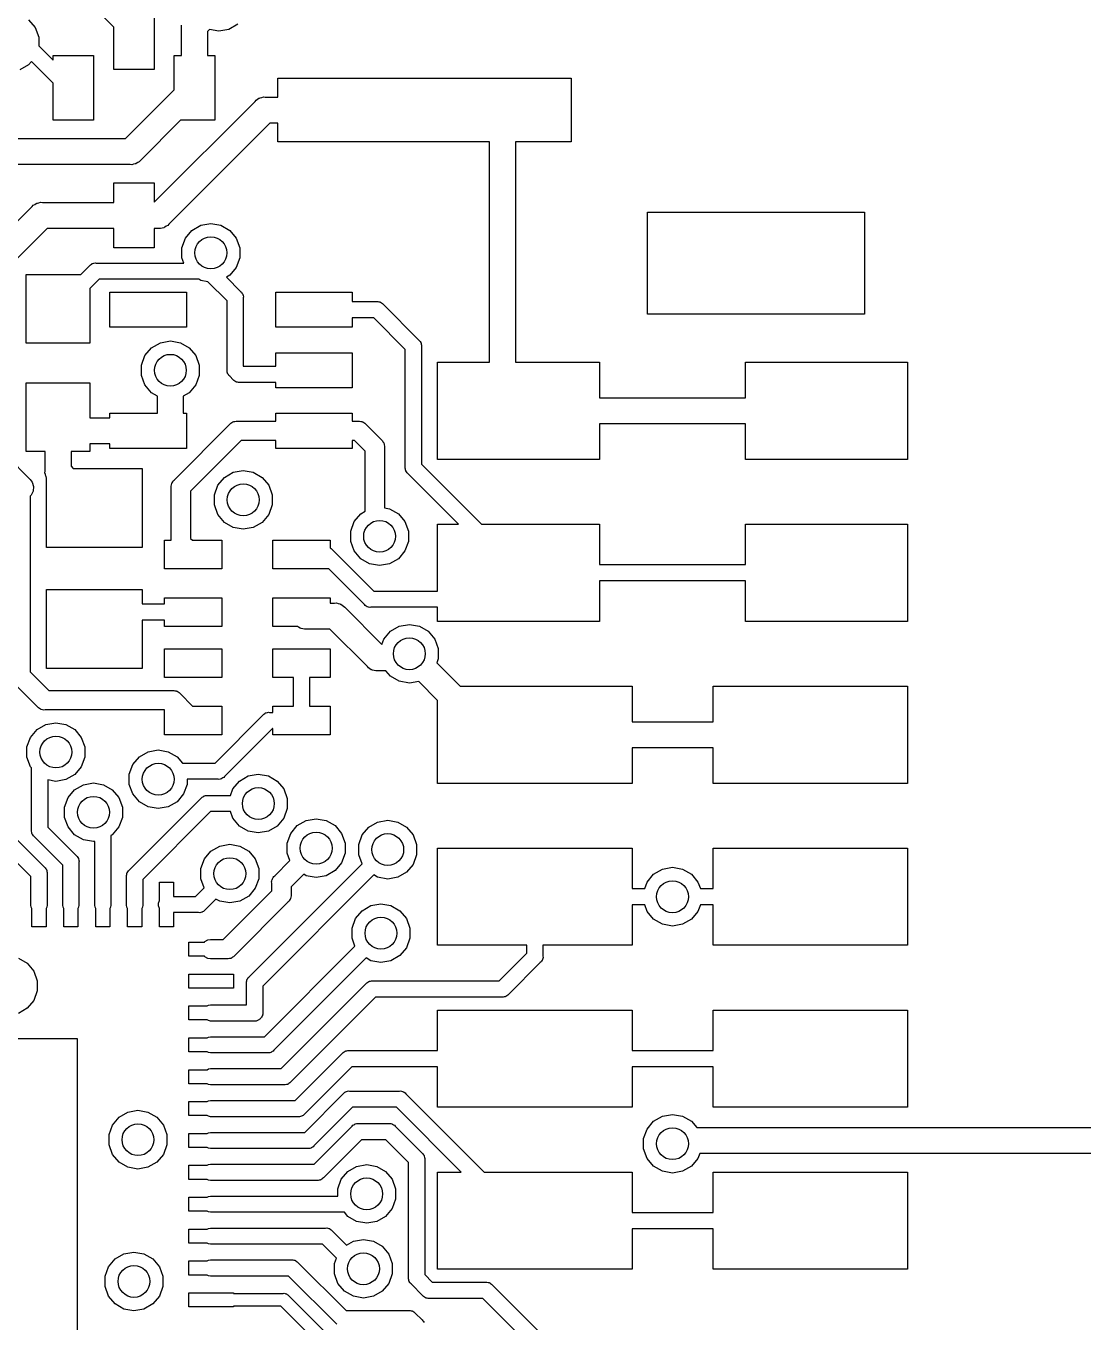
# Model space of a CAD drawing. Extents: x 106.7 to 190.8, y -131.8 to -78.3.
# Drawn here: x 149.79 to 166.37, y -108.75 to -88.43 of the extents above; entities that cross this region are included whole.
import ezdxf

# ---------------------------------------------------------------- set-up
doc = ezdxf.new("R2010")
doc.units = 0
doc.header["$MEASUREMENT"] = 0
doc.layers.add('BLACK', color=7, linetype='CONTINUOUS')

msp = doc.modelspace()

# ---------------------------------------------------------------- linework, layer by layer
at = {"layer": 'BLACK', "linetype": 'CONTINUOUS'}
for p, q in [((151.168, -88.4475), (150.77, -88.0491)), ((151.803, -88.0966), (151.803, -89.1126)), ((149.834, -88.3316), (149.937, -88.454)), ((152.232, -88.4415), (152.23, -88.4146)), ((153.115, -88.4016), (152.976, -88.4815)), ((149.937, -88.454), (149.992, -88.6042)), ((149.992, -88.6042), (149.992, -88.7386)), ((151.168, -89.1126), (151.168, -88.4475)), ((152.232, -88.8906), (152.232, -88.4415)), ((152.672, -88.4834), (152.639, -88.5168)), ((152.639, -88.5168), (152.639, -88.8906)), ((152.819, -88.5093), (152.672, -88.4834)), ((152.976, -88.4815), (152.819, -88.5093)), ((149.992, -88.7386), (150.218, -88.965)), ((149.878, -88.9843), (149.834, -89.0366)), ((150.218, -89.3242), (149.878, -88.9843)), ((150.218, -88.965), (150.218, -88.8906)), ((150.218, -88.8906), (150.853, -88.8906)), ((150.853, -88.8906), (150.853, -89.9066)), ((152.118, -89.4287), (152.118, -88.8906)), ((152.118, -88.8906), (152.232, -88.8906)), ((152.639, -88.8906), (152.753, -88.8906)), ((152.753, -88.8906), (152.753, -89.9066)), ((149.834, -89.0366), (149.696, -89.1165)), ((151.803, -89.1126), (151.168, -89.1126)), ((150.218, -89.9066), (150.218, -89.3242)), ((151.351, -90.1954), (152.118, -89.4287)), ((153.741, -89.5444), (153.741, -89.2476)), ((153.741, -89.2476), (158.341, -89.2476)), ((158.341, -89.2476), (158.341, -90.2476)), ((151.803, -91.1907), (153.384, -89.6102)), ((153.384, -89.6102), (153.401, -89.5895)), ((153.401, -89.5895), (153.424, -89.5761)), ((153.424, -89.5761), (153.446, -89.5606)), ((153.446, -89.5606), (153.455, -89.5582)), ((153.455, -89.5582), (153.463, -89.5537)), ((153.463, -89.5537), (153.49, -89.549)), ((153.49, -89.549), (153.516, -89.5421)), ((153.516, -89.5421), (153.542, -89.5444)), ((153.542, -89.5444), (153.741, -89.5444)), ((150.853, -89.9066), (150.218, -89.9066)), ((152.215, -89.9066), (151.586, -90.536)), ((153.618, -89.9508), (152.033, -91.536)), ((152.753, -89.9066), (152.215, -89.9066)), ((153.741, -89.9508), (153.618, -89.9508)), ((153.741, -90.2476), (153.741, -89.9508)), ((149.155, -90.1954), (151.351, -90.1954)), ((157.061, -90.2476), (153.741, -90.2476)), ((157.061, -93.7006), (157.061, -90.2476)), ((158.341, -90.2476), (157.467, -90.2476)), ((157.467, -90.2476), (157.467, -93.7006)), ((151.427, -90.6018), (149.188, -90.6018)), ((151.454, -90.6041), (151.427, -90.6018)), ((151.48, -90.5972), (151.454, -90.6041)), ((151.506, -90.5925), (151.48, -90.5972)), ((151.514, -90.588), (151.506, -90.5925)), ((151.523, -90.5856), (151.514, -90.588)), ((151.545, -90.5701), (151.523, -90.5856)), ((151.568, -90.5567), (151.545, -90.5701)), ((151.586, -90.536), (151.568, -90.5567)), ((151.168, -91.1954), (151.168, -90.8906)), ((151.168, -90.8906), (151.803, -90.8906)), ((151.803, -90.8906), (151.803, -91.1907)), ((149.891, -91.2612), (149.908, -91.2405)), ((149.908, -91.2405), (149.932, -91.2271)), ((149.932, -91.2271), (149.954, -91.2116)), ((149.954, -91.2116), (149.963, -91.2092)), ((149.963, -91.2092), (149.971, -91.2047)), ((149.971, -91.2047), (149.997, -91.2)), ((149.997, -91.2), (150.023, -91.1931)), ((150.023, -91.1931), (150.05, -91.1954)), ((150.05, -91.1954), (151.168, -91.1954)), ((148.742, -92.4101), (149.891, -91.2612)), ((159.541, -92.9476), (159.541, -91.3476)), ((159.541, -91.3476), (162.941, -91.3476)), ((162.941, -91.3476), (162.941, -92.9476)), ((150.125, -91.6018), (149.104, -92.6227)), ((151.168, -91.6018), (150.125, -91.6018)), ((151.168, -91.9066), (151.168, -91.6018)), ((151.874, -91.6018), (151.803, -91.6018)), ((151.803, -91.6018), (151.803, -91.9066)), ((151.901, -91.6041), (151.874, -91.6018)), ((151.927, -91.5972), (151.901, -91.6041)), ((151.953, -91.5925), (151.927, -91.5972)), ((151.961, -91.588), (151.953, -91.5925)), ((151.97, -91.5856), (151.961, -91.588)), ((151.992, -91.5701), (151.97, -91.5856)), ((152.015, -91.5567), (151.992, -91.5701)), ((152.033, -91.536), (152.015, -91.5567)), ((152.294, -91.756), (152.396, -91.6336)), ((152.396, -91.6336), (152.535, -91.5537)), ((152.535, -91.5537), (152.692, -91.5259)), ((152.692, -91.5259), (152.849, -91.5537)), ((152.849, -91.5537), (152.988, -91.6336)), ((152.988, -91.6336), (153.091, -91.756)), ((152.239, -91.9062), (152.294, -91.756)), ((153.091, -91.756), (153.145, -91.9062)), ((151.803, -91.9066), (151.168, -91.9066)), ((152.239, -92.066), (152.239, -91.9062)), ((152.268, -92.1454), (152.239, -92.066)), ((153.145, -92.066), (153.091, -92.2162)), ((153.145, -91.9062), (153.145, -92.066)), ((150.654, -92.3256), (150.793, -92.1865)), ((150.793, -92.1865), (150.804, -92.1736)), ((150.804, -92.1736), (150.818, -92.1652)), ((150.818, -92.1652), (150.832, -92.1555)), ((150.832, -92.1555), (150.838, -92.1541)), ((150.838, -92.1541), (150.843, -92.1512)), ((150.843, -92.1512), (150.859, -92.1483)), ((150.859, -92.1483), (150.876, -92.1439)), ((150.876, -92.1439), (150.892, -92.1454)), ((150.892, -92.1454), (152.268, -92.1454)), ((153.091, -92.2162), (152.988, -92.3386)), ((149.796, -93.4006), (149.796, -92.3256)), ((149.796, -92.3256), (150.654, -92.3256)), ((150.939, -92.3994), (150.796, -92.5427)), ((152.502, -92.3994), (150.939, -92.3994)), ((152.535, -92.4185), (152.502, -92.3994)), ((152.647, -92.4384), (152.535, -92.4185)), ((152.946, -92.7372), (152.647, -92.4384)), ((152.988, -92.3386), (152.936, -92.3683)), ((152.936, -92.3683), (153.159, -92.5909)), ((150.796, -92.5427), (150.796, -93.4006)), ((151.109, -93.1526), (151.109, -92.6026)), ((151.109, -92.6026), (152.309, -92.6026)), ((152.309, -92.6026), (152.309, -93.1526)), ((153.159, -92.5909), (153.172, -92.6017)), ((153.172, -92.6017), (153.18, -92.6163)), ((153.18, -92.6163), (153.19, -92.6301)), ((153.19, -92.6301), (153.191, -92.6356)), ((153.191, -92.6356), (153.194, -92.6405)), ((153.194, -92.6405), (153.197, -92.6571)), ((153.197, -92.6571), (153.202, -92.6734)), ((153.202, -92.6734), (153.2, -92.6901)), ((153.71, -93.1526), (153.71, -92.6026)), ((153.71, -92.6026), (154.91, -92.6026)), ((154.91, -92.6026), (154.91, -92.7506)), ((152.946, -93.8221), (152.946, -92.7372)), ((153.2, -92.6901), (153.2, -93.7641)), ((154.91, -92.7506), (155.293, -92.7506)), ((155.293, -92.7506), (155.309, -92.7491)), ((155.309, -92.7491), (155.326, -92.7535)), ((155.326, -92.7535), (155.342, -92.7564)), ((155.342, -92.7564), (155.347, -92.7593)), ((155.347, -92.7593), (155.353, -92.7607)), ((155.353, -92.7607), (155.366, -92.7704)), ((155.366, -92.7704), (155.381, -92.7788)), ((155.381, -92.7788), (155.392, -92.7917)), ((155.392, -92.7917), (155.953, -93.3529)), ((155.245, -93.0046), (154.91, -93.0046)), ((154.91, -93.0046), (154.91, -93.1526)), ((155.74, -93.4992), (155.245, -93.0046)), ((162.941, -92.9476), (159.541, -92.9476)), ((152.309, -93.1526), (151.109, -93.1526)), ((154.91, -93.1526), (153.71, -93.1526)), ((150.796, -93.4006), (149.796, -93.4006)), ((151.659, -93.5975), (151.761, -93.4751)), ((151.761, -93.4751), (151.9, -93.3952)), ((151.9, -93.3952), (152.057, -93.3674)), ((152.057, -93.3674), (152.214, -93.3952)), ((152.214, -93.3952), (152.353, -93.4751)), ((152.353, -93.4751), (152.456, -93.5975)), ((155.953, -93.3529), (155.966, -93.3637)), ((155.966, -93.3637), (155.974, -93.3783)), ((155.974, -93.3783), (155.984, -93.3921)), ((155.984, -93.3921), (155.985, -93.3976)), ((155.985, -93.3976), (155.988, -93.4025)), ((155.988, -93.4025), (155.991, -93.4191)), ((155.991, -93.4191), (155.996, -93.4354)), ((155.996, -93.4354), (155.994, -93.4521)), ((155.994, -93.4521), (155.994, -95.299)), ((151.604, -93.7477), (151.659, -93.5975)), ((152.456, -93.5975), (152.51, -93.7477)), ((153.71, -93.7641), (153.71, -93.5526)), ((153.71, -93.5526), (154.91, -93.5526)), ((154.91, -93.5526), (154.91, -94.1026)), ((155.74, -95.3461), (155.74, -93.4992)), ((151.604, -93.9075), (151.604, -93.7477)), ((152.51, -93.7477), (152.51, -93.9075)), ((152.945, -93.8388), (152.946, -93.8221)), ((152.949, -93.8551), (152.945, -93.8388)), ((152.952, -93.8717), (152.949, -93.8551)), ((152.955, -93.8766), (152.952, -93.8717)), ((152.956, -93.8821), (152.955, -93.8766)), ((152.966, -93.8959), (152.956, -93.8821)), ((152.974, -93.9105), (152.966, -93.8959)), ((153.2, -93.7641), (153.71, -93.7641)), ((156.248, -95.2246), (156.248, -93.7006)), ((156.248, -93.7006), (157.061, -93.7006)), ((157.467, -93.7006), (158.788, -93.7006)), ((158.788, -93.7006), (158.788, -94.2594)), ((161.074, -94.2594), (161.074, -93.7006)), ((161.074, -93.7006), (163.614, -93.7006)), ((163.614, -93.7006), (163.614, -95.2246)), ((149.796, -95.1006), (149.796, -94.0256)), ((149.796, -94.0256), (150.796, -94.0256)), ((150.796, -94.0256), (150.796, -94.5744)), ((151.659, -94.0577), (151.604, -93.9075)), ((151.761, -94.1801), (151.659, -94.0577)), ((152.456, -94.0577), (152.353, -94.1801)), ((152.51, -93.9075), (152.456, -94.0577)), ((152.987, -93.9213), (152.974, -93.9105)), ((153.043, -93.977), (152.987, -93.9213)), ((153.054, -93.9899), (153.043, -93.977)), ((153.068, -93.9983), (153.054, -93.9899)), ((153.082, -94.008), (153.068, -93.9983)), ((153.088, -94.0094), (153.082, -94.008)), ((153.092, -94.0123), (153.088, -94.0094)), ((153.109, -94.0152), (153.092, -94.0123)), ((153.125, -94.0196), (153.109, -94.0152)), ((153.142, -94.0181), (153.125, -94.0196)), ((153.71, -94.0181), (153.142, -94.0181)), ((153.71, -94.1026), (153.71, -94.0181)), ((154.91, -94.1026), (153.71, -94.1026)), ((151.854, -94.2336), (151.761, -94.1801)), ((151.854, -94.5026), (151.854, -94.2336)), ((152.353, -94.1801), (152.26, -94.2336)), ((152.26, -94.2336), (152.26, -94.5026)), ((158.788, -94.2594), (161.074, -94.2594)), ((151.109, -94.5744), (151.109, -94.5026)), ((151.109, -94.5026), (151.854, -94.5026)), ((152.26, -94.5026), (152.309, -94.5026)), ((152.309, -94.5026), (152.309, -95.0526)), ((153.71, -94.6252), (153.71, -94.5026)), ((153.71, -94.5026), (154.91, -94.5026)), ((154.91, -94.5026), (154.91, -94.6252)), ((150.796, -94.5744), (151.109, -94.5744)), ((152.12, -95.5452), (152.991, -94.6745)), ((152.991, -94.6745), (153.004, -94.6591)), ((153.004, -94.6591), (153.021, -94.6489)), ((153.021, -94.6489), (153.038, -94.6373)), ((153.038, -94.6373), (153.044, -94.6356)), ((153.044, -94.6356), (153.05, -94.6322)), ((153.05, -94.6322), (153.07, -94.6287)), ((153.07, -94.6287), (153.09, -94.6234)), ((153.09, -94.6234), (153.11, -94.6252)), ((153.11, -94.6252), (153.71, -94.6252)), ((154.91, -94.6252), (155.002, -94.6252)), ((155.002, -94.6252), (155.022, -94.6234)), ((155.022, -94.6234), (155.041, -94.6287)), ((155.041, -94.6287), (155.061, -94.6322)), ((155.061, -94.6322), (155.067, -94.6356)), ((155.067, -94.6356), (155.074, -94.6373)), ((155.074, -94.6373), (155.09, -94.6489)), ((155.09, -94.6489), (155.108, -94.6591)), ((155.108, -94.6591), (155.121, -94.6745)), ((155.121, -94.6745), (155.365, -94.9191)), ((161.074, -94.6658), (158.788, -94.6658)), ((158.788, -94.6658), (158.788, -95.2246)), ((161.074, -95.2246), (161.074, -94.6658)), ((155.365, -94.9191), (155.381, -94.9321)), ((150.093, -95.1006), (149.796, -95.1006)), ((150.093, -95.4072), (150.093, -95.1006)), ((150.796, -95.1006), (150.499, -95.1006)), ((150.499, -95.1006), (150.499, -95.3319)), ((151.109, -94.9808), (150.796, -94.9808)), ((150.796, -94.9808), (150.796, -95.1006)), ((151.109, -95.0526), (151.109, -94.9808)), ((152.309, -95.0526), (151.109, -95.0526)), ((153.166, -94.93), (152.375, -95.7208)), ((153.71, -94.93), (153.166, -94.93)), ((153.71, -95.0526), (153.71, -94.93)), ((154.91, -95.0526), (153.71, -95.0526)), ((154.945, -94.93), (154.91, -94.93)), ((154.91, -94.93), (154.91, -95.0526)), ((155.11, -95.0947), (154.945, -94.93)), ((155.11, -96.0394), (155.11, -95.0947)), ((155.381, -94.9321), (155.391, -94.9496)), ((155.391, -94.9496), (155.402, -94.9662)), ((155.402, -94.9662), (155.404, -94.9728)), ((155.404, -94.9728), (155.408, -94.9787)), ((155.408, -94.9787), (155.411, -94.9986)), ((155.411, -94.9986), (155.416, -95.0181)), ((155.416, -95.0181), (155.415, -95.0382)), ((155.415, -95.0382), (155.415, -95.9845)), ((149.5, -95.1762), (149.861, -95.538)), ((155.994, -95.299), (156.936, -96.2406)), ((158.788, -95.2246), (156.248, -95.2246)), ((163.614, -95.2246), (161.074, -95.2246)), ((150.091, -95.4341), (150.093, -95.4072)), ((150.098, -95.4601), (150.091, -95.4341)), ((150.102, -95.4867), (150.098, -95.4601)), ((150.107, -95.4945), (150.102, -95.4867)), ((150.109, -95.5033), (150.107, -95.4945)), ((150.116, -95.5126), (150.109, -95.5033)), ((150.116, -96.6056), (150.116, -95.5126)), ((150.499, -95.3319), (150.533, -95.3656)), ((150.533, -95.3656), (151.616, -95.3656)), ((151.616, -95.3656), (151.616, -96.6056)), ((152.802, -95.6295), (152.904, -95.5071)), ((152.904, -95.5071), (153.043, -95.4272)), ((153.043, -95.4272), (153.2, -95.3994)), ((153.2, -95.3994), (153.357, -95.4272)), ((153.357, -95.4272), (153.496, -95.5071)), ((153.496, -95.5071), (153.599, -95.6295)), ((155.739, -95.3628), (155.74, -95.3461)), ((155.743, -95.3791), (155.739, -95.3628)), ((155.746, -95.3957), (155.743, -95.3791)), ((155.749, -95.4006), (155.746, -95.3957)), ((155.75, -95.4061), (155.749, -95.4006)), ((155.76, -95.4199), (155.75, -95.4061)), ((155.768, -95.4345), (155.76, -95.4199)), ((155.781, -95.4453), (155.768, -95.4345)), ((156.576, -96.2406), (155.781, -95.4453)), ((149.861, -95.538), (149.892, -95.5819)), ((149.904, -95.7225), (149.874, -95.7874)), ((149.892, -95.5819), (149.911, -95.6511)), ((149.911, -95.6511), (149.904, -95.7225)), ((152.069, -95.6442), (152.074, -95.6247)), ((152.071, -95.6644), (152.069, -95.6442)), ((152.071, -96.4936), (152.071, -95.6644)), ((152.074, -95.6247), (152.078, -95.6048)), ((152.078, -95.6048), (152.081, -95.5989)), ((152.081, -95.5989), (152.083, -95.5923)), ((152.083, -95.5923), (152.094, -95.5757)), ((152.094, -95.5757), (152.105, -95.5582)), ((152.105, -95.5582), (152.12, -95.5452)), ((152.375, -95.7208), (152.375, -96.465)), ((152.747, -95.7797), (152.802, -95.6295)), ((153.599, -95.6295), (153.653, -95.7797)), ((149.874, -95.7874), (149.857, -95.8041)), ((149.857, -95.8041), (149.857, -98.557)), ((152.747, -95.9395), (152.747, -95.7797)), ((153.653, -95.7797), (153.653, -95.9395)), ((152.802, -96.0897), (152.747, -95.9395)), ((152.904, -96.2121), (152.802, -96.0897)), ((153.599, -96.0897), (153.496, -96.2121)), ((153.653, -95.9395), (153.599, -96.0897)), ((154.939, -96.201), (155.042, -96.0786)), ((155.042, -96.0786), (155.11, -96.0394)), ((155.415, -95.9845), (155.495, -95.9987)), ((155.495, -95.9987), (155.634, -96.0786)), ((155.634, -96.0786), (155.736, -96.201)), ((153.043, -96.292), (152.904, -96.2121)), ((153.2, -96.3198), (153.043, -96.292)), ((153.357, -96.292), (153.2, -96.3198)), ((153.496, -96.2121), (153.357, -96.292)), ((154.885, -96.3512), (154.939, -96.201)), ((155.736, -96.201), (155.791, -96.3512)), ((156.248, -97.2901), (156.248, -96.2406)), ((156.248, -96.2406), (156.576, -96.2406)), ((156.936, -96.2406), (158.788, -96.2406)), ((158.788, -96.2406), (158.788, -96.8756)), ((161.074, -96.8756), (161.074, -96.2406)), ((161.074, -96.2406), (163.614, -96.2406)), ((163.614, -96.2406), (163.614, -97.7646)), ((151.964, -96.9436), (151.964, -96.4936)), ((151.964, -96.4936), (152.071, -96.4936)), ((152.375, -96.465), (152.404, -96.4936)), ((152.404, -96.4936), (152.864, -96.4936)), ((152.864, -96.4936), (152.864, -96.9436)), ((153.664, -96.9436), (153.664, -96.4936)), ((153.664, -96.4936), (154.564, -96.4936)), ((154.564, -96.4936), (154.564, -96.6118)), ((154.885, -96.511), (154.885, -96.3512)), ((154.939, -96.6612), (154.885, -96.511)), ((155.791, -96.511), (155.736, -96.6612)), ((155.791, -96.3512), (155.791, -96.511)), ((151.616, -96.6056), (150.116, -96.6056)), ((154.564, -96.6118), (154.577, -96.6198)), ((154.577, -96.6198), (154.588, -96.6327)), ((154.588, -96.6327), (155.246, -97.2901)), ((155.042, -96.7836), (154.939, -96.6612)), ((155.736, -96.6612), (155.634, -96.7836)), ((152.864, -96.9436), (151.964, -96.9436)), ((154.54, -96.9436), (153.664, -96.9436)), ((155.099, -97.503), (154.54, -96.9436)), ((155.18, -96.8635), (155.042, -96.7836)), ((155.338, -96.8913), (155.18, -96.8635)), ((155.495, -96.8635), (155.338, -96.8913)), ((155.634, -96.7836), (155.495, -96.8635)), ((158.788, -96.8756), (161.074, -96.8756)), ((161.074, -97.1296), (158.788, -97.1296)), ((158.788, -97.1296), (158.788, -97.7646)), ((161.074, -97.7646), (161.074, -97.1296)), ((150.116, -98.5056), (150.116, -97.2656)), ((150.116, -97.2656), (151.616, -97.2656)), ((151.616, -97.2656), (151.616, -97.4916)), ((155.246, -97.2901), (156.248, -97.2901)), ((151.616, -97.4916), (151.964, -97.4916)), ((151.964, -97.4916), (151.964, -97.3936)), ((151.964, -97.3936), (152.864, -97.3936)), ((152.864, -97.3936), (152.864, -97.8436)), ((153.664, -97.8436), (153.664, -97.3936)), ((153.664, -97.3936), (154.564, -97.3936)), ((154.564, -97.3936), (154.564, -97.4789)), ((154.564, -97.4789), (154.633, -97.4789)), ((154.633, -97.4789), (154.66, -97.4766)), ((154.66, -97.4766), (154.686, -97.4835)), ((154.686, -97.4835), (154.712, -97.4882)), ((154.712, -97.4882), (154.72, -97.4927)), ((154.72, -97.4927), (154.729, -97.4951)), ((154.729, -97.4951), (154.751, -97.5106)), ((154.751, -97.5106), (154.774, -97.524)), ((154.774, -97.524), (154.792, -97.5447)), ((154.792, -97.5447), (155.374, -98.1273)), ((155.11, -97.5159), (155.099, -97.503)), ((155.125, -97.5243), (155.11, -97.5159)), ((155.139, -97.534), (155.125, -97.5243)), ((155.144, -97.5354), (155.139, -97.534)), ((155.149, -97.5383), (155.144, -97.5354)), ((155.166, -97.5412), (155.149, -97.5383)), ((155.182, -97.5456), (155.166, -97.5412)), ((155.199, -97.5441), (155.182, -97.5456)), ((156.248, -97.5441), (155.199, -97.5441)), ((156.248, -97.7646), (156.248, -97.5441)), ((151.964, -97.7456), (151.616, -97.7456)), ((151.616, -97.7456), (151.616, -98.5056)), ((151.964, -97.8436), (151.964, -97.7456)), ((158.788, -97.7646), (156.248, -97.7646)), ((163.614, -97.7646), (161.074, -97.7646)), ((152.864, -97.8436), (151.964, -97.8436)), ((154.05, -97.8436), (153.664, -97.8436)), ((154.068, -97.8536), (154.05, -97.8436)), ((154.09, -97.8691), (154.068, -97.8536)), ((154.099, -97.8715), (154.09, -97.8691)), ((154.107, -97.876), (154.099, -97.8715)), ((154.133, -97.8807), (154.107, -97.876)), ((154.159, -97.8876), (154.133, -97.8807)), ((154.186, -97.8853), (154.159, -97.8876)), ((154.557, -97.8853), (154.186, -97.8853)), ((155.146, -98.4735), (154.557, -97.8853)), ((155.405, -98.0425), (155.508, -97.9201)), ((155.508, -97.9201), (155.646, -97.8402)), ((155.646, -97.8402), (155.804, -97.8124)), ((155.804, -97.8124), (155.961, -97.8402)), ((155.961, -97.8402), (156.099, -97.9201)), ((156.099, -97.9201), (156.202, -98.0425)), ((155.374, -98.1273), (155.405, -98.0425)), ((156.202, -98.0425), (156.257, -98.1927)), ((151.964, -98.6436), (151.964, -98.1936)), ((151.964, -98.1936), (152.864, -98.1936)), ((152.864, -98.1936), (152.864, -98.6436)), ((153.664, -98.6436), (153.664, -98.1936)), ((153.664, -98.1936), (154.564, -98.1936)), ((154.564, -98.1936), (154.564, -98.6436)), ((156.257, -98.3525), (156.234, -98.4155)), ((156.257, -98.1927), (156.257, -98.3525)), ((149.857, -98.557), (150.149, -98.8487)), ((151.616, -98.5056), (150.116, -98.5056)), ((155.163, -98.4942), (155.146, -98.4735)), ((155.186, -98.5076), (155.163, -98.4942)), ((155.208, -98.5231), (155.186, -98.5076)), ((155.217, -98.5255), (155.208, -98.5231)), ((155.225, -98.53), (155.217, -98.5255)), ((155.252, -98.5347), (155.225, -98.53)), ((155.278, -98.5416), (155.252, -98.5347)), ((155.304, -98.5393), (155.278, -98.5416)), ((155.436, -98.5393), (155.304, -98.5393)), ((155.508, -98.6251), (155.436, -98.5393)), ((156.234, -98.4155), (156.599, -98.7806)), ((149.974, -99.1042), (149.602, -98.7326)), ((152.864, -98.6436), (151.964, -98.6436)), ((153.987, -98.6436), (153.664, -98.6436)), ((153.987, -99.0936), (153.987, -98.6436)), ((154.564, -98.6436), (154.241, -98.6436)), ((154.241, -98.6436), (154.241, -99.0936)), ((155.646, -98.705), (155.508, -98.6251)), ((155.804, -98.7328), (155.646, -98.705)), ((155.951, -98.7069), (155.804, -98.7328)), ((156.248, -99.0045), (155.951, -98.7069)), ((156.599, -98.7806), (159.296, -98.7806)), ((159.296, -98.7806), (159.296, -99.3394)), ((160.566, -99.3394), (160.566, -98.7806)), ((160.566, -98.7806), (163.614, -98.7806)), ((163.614, -98.7806), (163.614, -100.305)), ((150.149, -98.8487), (152.089, -98.8487)), ((152.089, -98.8487), (152.11, -98.8469)), ((152.11, -98.8469), (152.129, -98.8522)), ((152.129, -98.8522), (152.149, -98.8557)), ((152.149, -98.8557), (152.155, -98.8591)), ((152.155, -98.8591), (152.161, -98.8608)), ((152.161, -98.8608), (152.178, -98.8724)), ((152.178, -98.8724), (152.196, -98.8826)), ((152.196, -98.8826), (152.209, -98.898)), ((152.209, -98.898), (152.404, -99.0936)), ((149.987, -99.1196), (149.974, -99.1042)), ((150.004, -99.1298), (149.987, -99.1196)), ((150.021, -99.1414), (150.004, -99.1298)), ((150.027, -99.1431), (150.021, -99.1414)), ((150.033, -99.1465), (150.027, -99.1431)), ((150.053, -99.15), (150.033, -99.1465)), ((150.073, -99.1553), (150.053, -99.15)), ((150.093, -99.1535), (150.073, -99.1553)), ((151.964, -99.1535), (150.093, -99.1535)), ((151.964, -99.5436), (151.964, -99.1535)), ((152.404, -99.0936), (152.864, -99.0936)), ((152.864, -99.0936), (152.864, -99.5436)), ((153.664, -99.1916), (153.664, -99.0936)), ((153.664, -99.0936), (153.987, -99.0936)), ((154.241, -99.0936), (154.564, -99.0936)), ((154.564, -99.0936), (154.564, -99.5436)), ((156.248, -100.305), (156.248, -99.0045)), ((149.966, -99.4616), (150.104, -99.3817)), ((150.104, -99.3817), (150.262, -99.354)), ((150.262, -99.354), (150.419, -99.3817)), ((150.419, -99.3817), (150.557, -99.4616)), ((152.757, -99.9871), (153.512, -99.2327)), ((153.512, -99.2327), (153.523, -99.2198)), ((153.523, -99.2198), (153.537, -99.2114)), ((153.537, -99.2114), (153.551, -99.2017)), ((153.551, -99.2017), (153.557, -99.2003)), ((153.557, -99.2003), (153.561, -99.1974)), ((153.561, -99.1974), (153.578, -99.1945)), ((153.578, -99.1945), (153.594, -99.1901)), ((153.594, -99.1901), (153.611, -99.1916)), ((153.611, -99.1916), (153.664, -99.1916)), ((159.296, -99.3394), (160.566, -99.3394)), ((149.808, -99.7342), (149.863, -99.5841)), ((149.863, -99.5841), (149.966, -99.4616)), ((150.557, -99.4616), (150.66, -99.5841)), ((150.66, -99.5841), (150.715, -99.7342)), ((152.864, -99.5436), (151.964, -99.5436)), ((153.658, -99.4456), (152.904, -100.2)), ((153.664, -99.4456), (153.658, -99.4456)), ((153.664, -99.5436), (153.664, -99.4456)), ((154.564, -99.5436), (153.664, -99.5436)), ((149.808, -99.8941), (149.808, -99.7342)), ((150.715, -99.7342), (150.715, -99.8941)), ((151.709, -99.8087), (151.867, -99.7809)), ((151.867, -99.7809), (152.024, -99.8087)), ((160.566, -99.7458), (159.296, -99.7458)), ((159.296, -99.7458), (159.296, -100.305)), ((160.566, -100.305), (160.566, -99.7458)), ((149.863, -100.044), (149.808, -99.8941)), ((150.715, -99.8941), (150.66, -100.044)), ((151.468, -100.011), (151.571, -99.8886)), ((151.571, -99.8886), (151.709, -99.8087)), ((152.024, -99.8087), (152.162, -99.8886)), ((152.162, -99.8886), (152.245, -99.9871)), ((152.245, -99.9871), (152.757, -99.9871)), ((149.88, -100.064), (149.863, -100.044)), ((149.881, -100.074), (149.88, -100.064)), ((149.881, -101.041), (149.881, -100.074)), ((150.557, -100.167), (150.419, -100.247)), ((150.66, -100.044), (150.557, -100.167)), ((151.413, -100.161), (151.468, -100.011)), ((151.413, -100.321), (151.413, -100.161)), ((152.904, -100.2), (152.893, -100.213)), ((153.14, -100.269), (153.279, -100.189)), ((153.279, -100.189), (153.436, -100.162)), ((153.436, -100.162), (153.594, -100.189)), ((153.594, -100.189), (153.732, -100.269)), ((150.262, -100.274), (150.135, -100.252)), ((150.135, -100.252), (150.135, -100.993)), ((150.419, -100.247), (150.262, -100.274)), ((150.452, -100.529), (150.555, -100.406)), ((150.555, -100.406), (150.693, -100.327)), ((150.693, -100.327), (150.851, -100.299)), ((150.851, -100.299), (151.008, -100.327)), ((151.008, -100.327), (151.146, -100.406)), ((151.146, -100.406), (151.249, -100.529)), ((151.468, -100.471), (151.413, -100.321)), ((152.32, -100.321), (152.265, -100.471)), ((152.805, -100.241), (152.32, -100.241)), ((152.32, -100.241), (152.32, -100.321)), ((152.821, -100.243), (152.805, -100.241)), ((152.838, -100.238), (152.821, -100.243)), ((152.854, -100.235), (152.838, -100.238)), ((152.859, -100.232), (152.854, -100.235)), ((152.865, -100.231), (152.859, -100.232)), ((152.878, -100.221), (152.865, -100.231)), ((152.893, -100.213), (152.878, -100.221)), ((153, -100.495), (153.038, -100.392)), ((153.038, -100.392), (153.14, -100.269)), ((153.732, -100.269), (153.835, -100.392)), ((153.835, -100.392), (153.889, -100.542)), ((159.296, -100.305), (156.248, -100.305)), ((163.614, -100.305), (160.566, -100.305)), ((150.397, -100.679), (150.452, -100.529)), ((151.249, -100.529), (151.304, -100.679)), ((151.411, -101.667), (152.542, -100.536)), ((151.571, -100.594), (151.468, -100.471)), ((151.709, -100.674), (151.571, -100.594)), ((152.162, -100.594), (152.024, -100.674)), ((152.265, -100.471), (152.162, -100.594)), ((152.542, -100.536), (152.553, -100.523)), ((152.553, -100.523), (152.567, -100.515)), ((152.567, -100.515), (152.581, -100.505)), ((152.581, -100.505), (152.587, -100.503)), ((152.587, -100.503), (152.592, -100.501)), ((152.592, -100.501), (152.608, -100.498)), ((152.608, -100.498), (152.624, -100.493)), ((152.624, -100.493), (152.641, -100.495)), ((152.641, -100.495), (153, -100.495)), ((153.889, -100.542), (153.889, -100.702)), ((150.397, -100.839), (150.397, -100.679)), ((151.304, -100.679), (151.304, -100.839)), ((152.688, -100.749), (151.624, -101.813)), ((151.867, -100.701), (151.709, -100.674)), ((152.024, -100.674), (151.867, -100.701)), ((153, -100.749), (152.688, -100.749)), ((153.038, -100.852), (153, -100.749)), ((153.889, -100.702), (153.835, -100.852)), ((150.135, -100.993), (150.583, -101.442)), ((150.452, -100.989), (150.397, -100.839)), ((150.555, -101.111), (150.452, -100.989)), ((151.249, -100.989), (151.146, -101.111)), ((151.304, -100.839), (151.249, -100.989)), ((153.14, -100.974), (153.038, -100.852)), ((153.279, -101.054), (153.14, -100.974)), ((153.732, -100.974), (153.594, -101.054)), ((153.835, -100.852), (153.732, -100.974)), ((153.945, -101.091), (154.047, -100.968)), ((154.047, -100.968), (154.186, -100.888)), ((154.186, -100.888), (154.343, -100.86)), ((154.343, -100.86), (154.5, -100.888)), ((154.5, -100.888), (154.639, -100.968)), ((154.639, -100.968), (154.742, -101.091)), ((155.066, -101.114), (155.169, -100.992)), ((155.169, -100.992), (155.307, -100.912)), ((155.307, -100.912), (155.465, -100.884)), ((155.465, -100.884), (155.622, -100.912)), ((155.622, -100.912), (155.761, -100.992)), ((155.761, -100.992), (155.863, -101.114)), ((149.605, -101.141), (150.083, -101.619)), ((149.879, -101.057), (149.881, -101.041)), ((149.883, -101.074), (149.879, -101.057)), ((149.886, -101.09), (149.883, -101.074)), ((149.889, -101.095), (149.886, -101.09)), ((149.891, -101.101), (149.889, -101.095)), ((149.9, -101.114), (149.891, -101.101)), ((149.909, -101.129), (149.9, -101.114)), ((149.922, -101.14), (149.909, -101.129)), ((150.37, -101.588), (149.922, -101.14)), ((150.693, -101.191), (150.555, -101.111)), ((150.851, -101.219), (150.693, -101.191)), ((150.87, -101.216), (150.851, -101.219)), ((150.87, -102.216), (150.87, -101.216)), ((151.146, -101.111), (151.124, -101.124)), ((151.124, -101.124), (151.124, -102.216)), ((153.436, -101.082), (153.279, -101.054)), ((153.594, -101.054), (153.436, -101.082)), ((153.89, -101.241), (153.945, -101.091)), ((154.742, -101.091), (154.796, -101.241)), ((155.011, -101.265), (155.066, -101.114)), ((155.863, -101.114), (155.918, -101.265)), ((149.87, -101.765), (149.392, -101.287)), ((152.591, -101.491), (152.693, -101.369)), ((152.693, -101.369), (152.832, -101.289)), ((152.832, -101.289), (152.989, -101.261)), ((152.989, -101.261), (153.147, -101.289)), ((153.147, -101.289), (153.285, -101.369)), ((153.285, -101.369), (153.388, -101.491)), ((153.89, -101.401), (153.89, -101.241)), ((153.932, -101.516), (153.89, -101.401)), ((154.796, -101.401), (154.742, -101.551)), ((154.796, -101.241), (154.796, -101.401)), ((155.011, -101.424), (155.011, -101.265)), ((155.918, -101.265), (155.918, -101.424)), ((156.248, -102.845), (156.248, -101.321)), ((156.248, -101.321), (159.296, -101.321)), ((159.296, -101.321), (159.296, -101.956)), ((160.566, -101.956), (160.566, -101.321)), ((160.566, -101.321), (163.614, -101.321)), ((163.614, -101.321), (163.614, -102.845)), ((150.083, -101.619), (150.096, -101.63)), ((150.37, -102.216), (150.37, -101.588)), ((150.583, -101.442), (150.596, -101.453)), ((150.596, -101.453), (150.604, -101.467)), ((150.604, -101.467), (150.614, -101.481)), ((150.614, -101.481), (150.615, -101.487)), ((150.615, -101.487), (150.618, -101.491)), ((150.618, -101.491), (150.621, -101.508)), ((150.621, -101.508), (150.626, -101.524)), ((150.626, -101.524), (150.624, -101.541)), ((150.624, -101.541), (150.624, -102.216)), ((152.536, -101.641), (152.591, -101.491)), ((153.292, -103.337), (155.063, -101.566)), ((153.388, -101.491), (153.442, -101.641)), ((153.695, -101.753), (153.932, -101.516)), ((154.742, -101.551), (154.639, -101.673)), ((155.063, -101.566), (155.011, -101.424)), ((155.863, -101.575), (155.761, -101.697)), ((155.918, -101.424), (155.863, -101.575)), ((159.774, -101.65), (159.931, -101.622)), ((159.931, -101.622), (160.088, -101.65)), ((149.87, -102.216), (149.87, -101.765)), ((150.096, -101.63), (150.104, -101.644)), ((150.104, -101.644), (150.114, -101.658)), ((150.114, -101.658), (150.115, -101.664)), ((150.115, -101.664), (150.118, -101.668)), ((150.118, -101.668), (150.121, -101.685)), ((150.121, -101.685), (150.126, -101.701)), ((150.126, -101.701), (150.124, -101.718)), ((150.124, -101.718), (150.124, -102.216)), ((151.369, -101.749), (151.373, -101.733)), ((151.37, -101.766), (151.369, -101.749)), ((151.37, -102.216), (151.37, -101.766)), ((151.373, -101.733), (151.376, -101.716)), ((151.376, -101.716), (151.379, -101.711)), ((151.379, -101.711), (151.38, -101.706)), ((151.38, -101.706), (151.39, -101.692)), ((151.39, -101.692), (151.398, -101.677)), ((151.398, -101.677), (151.411, -101.667)), ((151.624, -101.813), (151.624, -102.216)), ((152.536, -101.801), (152.536, -101.641)), ((152.588, -101.943), (152.536, -101.801)), ((153.442, -101.801), (153.388, -101.951)), ((153.442, -101.641), (153.442, -101.801)), ((155.247, -101.742), (153.505, -103.484)), ((153.649, -101.833), (153.653, -101.813)), ((153.653, -101.813), (153.656, -101.807)), ((153.656, -101.807), (153.658, -101.8)), ((153.658, -101.8), (153.669, -101.784)), ((153.669, -101.784), (153.679, -101.766)), ((153.679, -101.766), (153.695, -101.753)), ((154.148, -101.731), (153.95, -101.929)), ((154.186, -101.753), (154.148, -101.731)), ((154.343, -101.781), (154.186, -101.753)), ((154.5, -101.753), (154.343, -101.781)), ((154.639, -101.673), (154.5, -101.753)), ((155.307, -101.777), (155.247, -101.742)), ((155.465, -101.805), (155.307, -101.777)), ((155.622, -101.777), (155.465, -101.805)), ((155.761, -101.697), (155.622, -101.777)), ((159.533, -101.853), (159.635, -101.73)), ((159.635, -101.73), (159.774, -101.65)), ((160.088, -101.65), (160.227, -101.73)), ((160.227, -101.73), (160.33, -101.853)), ((151.887, -102.138), (151.887, -101.855)), ((151.887, -101.855), (152.107, -101.855)), ((152.107, -101.855), (152.107, -102.078)), ((152.453, -102.078), (152.588, -101.943)), ((152.886, -102.752), (153.646, -101.993)), ((153.388, -101.951), (153.285, -102.074)), ((153.644, -101.852), (153.649, -101.833)), ((153.646, -101.872), (153.644, -101.852)), ((153.646, -101.993), (153.646, -101.872)), ((153.95, -101.929), (153.95, -102.05)), ((159.296, -101.956), (159.495, -101.956)), ((159.495, -101.956), (159.533, -101.853)), ((160.33, -101.853), (160.367, -101.956)), ((160.367, -101.956), (160.566, -101.956)), ((149.876, -102.249), (149.87, -102.216)), ((150.124, -102.216), (150.118, -102.249)), ((150.376, -102.249), (150.37, -102.216)), ((150.624, -102.216), (150.618, -102.249)), ((150.876, -102.249), (150.87, -102.216)), ((151.124, -102.216), (151.118, -102.249)), ((151.376, -102.249), (151.37, -102.216)), ((151.624, -102.216), (151.618, -102.249)), ((151.87, -102.182), (151.885, -102.14)), ((151.87, -102.227), (151.87, -102.182)), ((151.885, -102.269), (151.87, -102.227)), ((151.885, -102.14), (151.887, -102.138)), ((152.107, -102.078), (152.453, -102.078)), ((152.771, -102.119), (152.6, -102.29)), ((152.832, -102.154), (152.771, -102.119)), ((152.989, -102.181), (152.832, -102.154)), ((153.147, -102.154), (152.989, -102.181)), ((153.901, -102.169), (153.062, -103.008)), ((153.285, -102.074), (153.147, -102.154)), ((153.917, -102.156), (153.901, -102.169)), ((153.927, -102.138), (153.917, -102.156)), ((153.938, -102.122), (153.927, -102.138)), ((153.94, -102.115), (153.938, -102.122)), ((153.943, -102.109), (153.94, -102.115)), ((153.947, -102.089), (153.943, -102.109)), ((153.952, -102.07), (153.947, -102.089)), ((153.95, -102.05), (153.952, -102.07)), ((155.063, -102.302), (155.202, -102.222)), ((155.202, -102.222), (155.359, -102.194)), ((155.359, -102.194), (155.516, -102.222)), ((155.516, -102.222), (155.655, -102.302)), ((159.495, -102.21), (159.296, -102.21)), ((159.296, -102.21), (159.296, -102.845)), ((159.533, -102.313), (159.495, -102.21)), ((160.367, -102.21), (160.33, -102.313)), ((160.566, -102.21), (160.367, -102.21)), ((160.566, -102.845), (160.566, -102.21)), ((149.887, -102.268), (149.876, -102.249)), ((149.887, -102.555), (149.887, -102.268)), ((150.118, -102.249), (150.107, -102.268)), ((150.107, -102.268), (150.107, -102.555)), ((150.387, -102.268), (150.376, -102.249)), ((150.387, -102.555), (150.387, -102.268)), ((150.618, -102.249), (150.607, -102.268)), ((150.607, -102.268), (150.607, -102.555)), ((150.887, -102.268), (150.876, -102.249)), ((150.887, -102.555), (150.887, -102.268)), ((151.118, -102.249), (151.107, -102.268)), ((151.107, -102.268), (151.107, -102.555)), ((151.387, -102.268), (151.376, -102.249)), ((151.387, -102.555), (151.387, -102.268)), ((151.618, -102.249), (151.607, -102.268)), ((151.607, -102.268), (151.607, -102.555)), ((151.887, -102.271), (151.885, -102.269)), ((151.887, -102.555), (151.887, -102.271)), ((152.5, -102.332), (152.107, -102.332)), ((152.107, -102.332), (152.107, -102.555)), ((152.517, -102.333), (152.5, -102.332)), ((152.533, -102.329), (152.517, -102.333)), ((152.55, -102.326), (152.533, -102.329)), ((152.555, -102.323), (152.55, -102.326)), ((152.56, -102.321), (152.555, -102.323)), ((152.574, -102.312), (152.56, -102.321)), ((152.589, -102.303), (152.574, -102.312)), ((152.6, -102.29), (152.589, -102.303)), ((154.906, -102.574), (154.961, -102.424)), ((154.961, -102.424), (155.063, -102.302)), ((155.655, -102.302), (155.758, -102.424)), ((155.758, -102.424), (155.812, -102.574)), ((159.635, -102.435), (159.533, -102.313)), ((159.774, -102.515), (159.635, -102.435)), ((160.227, -102.435), (160.088, -102.515)), ((160.33, -102.313), (160.227, -102.435)), ((150.107, -102.555), (149.887, -102.555)), ((150.607, -102.555), (150.387, -102.555)), ((151.107, -102.555), (150.887, -102.555)), ((151.607, -102.555), (151.387, -102.555)), ((152.107, -102.555), (151.887, -102.555)), ((154.906, -102.734), (154.906, -102.574)), ((155.812, -102.574), (155.812, -102.734)), ((159.931, -102.543), (159.774, -102.515)), ((160.088, -102.515), (159.931, -102.543)), ((152.347, -103.015), (152.347, -102.795)), ((152.347, -102.795), (152.59, -102.795)), ((152.59, -102.795), (152.598, -102.786)), ((152.598, -102.786), (152.644, -102.759)), ((152.644, -102.759), (152.684, -102.752)), ((152.684, -102.752), (152.886, -102.752)), ((154.952, -102.86), (154.906, -102.734)), ((155.812, -102.734), (155.758, -102.884)), ((157.645, -102.845), (156.248, -102.845)), ((157.645, -102.97), (157.645, -102.845)), ((159.296, -102.845), (157.899, -102.845)), ((157.899, -102.845), (157.899, -103.017)), ((163.614, -102.845), (160.566, -102.845)), ((149.674, -103.047), (149.813, -103.127)), ((152.59, -103.015), (152.347, -103.015)), ((152.598, -103.023), (152.59, -103.015)), ((152.644, -103.05), (152.598, -103.023)), ((153.008, -103.047), (153.003, -103.05)), ((153.015, -103.045), (153.008, -103.047)), ((153.032, -103.033), (153.015, -103.045)), ((153.049, -103.023), (153.032, -103.033)), ((153.062, -103.008), (153.049, -103.023)), ((153.533, -104.278), (154.952, -102.86)), ((155.127, -103.043), (153.68, -104.49)), ((155.202, -103.087), (155.127, -103.043)), ((155.655, -103.007), (155.516, -103.087)), ((155.758, -102.884), (155.655, -103.007)), ((157.211, -103.403), (157.645, -102.97)), ((157.901, -103.034), (157.896, -103.05)), ((157.899, -103.017), (157.901, -103.034)), ((149.813, -103.127), (149.916, -103.25)), ((149.916, -103.25), (149.97, -103.4)), ((152.684, -103.057), (152.644, -103.05)), ((152.943, -103.057), (152.684, -103.057)), ((152.963, -103.059), (152.943, -103.057)), ((152.983, -103.054), (152.963, -103.059)), ((153.003, -103.05), (152.983, -103.054)), ((155.359, -103.114), (155.202, -103.087)), ((155.516, -103.087), (155.359, -103.114)), ((157.858, -103.116), (157.358, -103.616)), ((157.871, -103.105), (157.858, -103.116)), ((157.879, -103.091), (157.871, -103.105)), ((157.889, -103.077), (157.879, -103.091)), ((157.89, -103.071), (157.889, -103.077)), ((157.893, -103.067), (157.89, -103.071)), ((157.896, -103.05), (157.893, -103.067)), ((149.97, -103.4), (149.97, -103.56)), ((152.347, -103.515), (152.347, -103.295)), ((152.347, -103.295), (153.047, -103.295)), ((153.047, -103.295), (153.047, -103.515)), ((153.249, -103.42), (153.254, -103.404)), ((153.251, -103.437), (153.249, -103.42)), ((153.251, -103.778), (153.251, -103.437)), ((153.254, -103.404), (153.257, -103.387)), ((153.257, -103.387), (153.26, -103.382)), ((153.26, -103.382), (153.261, -103.377)), ((153.261, -103.377), (153.271, -103.363)), ((153.271, -103.363), (153.279, -103.348)), ((153.279, -103.348), (153.292, -103.337)), ((153.796, -104.778), (155.129, -103.445)), ((155.129, -103.445), (155.139, -103.432)), ((155.139, -103.432), (155.154, -103.423)), ((155.154, -103.423), (155.168, -103.414)), ((155.168, -103.414), (155.173, -103.412)), ((155.173, -103.412), (155.178, -103.409)), ((155.178, -103.409), (155.195, -103.406)), ((155.195, -103.406), (155.211, -103.402)), ((155.211, -103.402), (155.228, -103.403)), ((155.228, -103.403), (157.211, -103.403)), ((149.97, -103.56), (149.916, -103.71)), ((153.047, -103.515), (152.347, -103.515)), ((153.505, -103.484), (153.505, -103.927)), ((155.275, -103.657), (153.942, -104.99)), ((157.259, -103.657), (155.275, -103.657)), ((157.275, -103.659), (157.259, -103.657)), ((157.292, -103.655), (157.275, -103.659)), ((157.308, -103.652), (157.292, -103.655)), ((157.313, -103.649), (157.308, -103.652)), ((157.319, -103.647), (157.313, -103.649)), ((157.332, -103.638), (157.319, -103.647)), ((157.347, -103.629), (157.332, -103.638)), ((157.358, -103.616), (157.347, -103.629)), ((149.813, -103.832), (149.674, -103.912)), ((149.916, -103.71), (149.813, -103.832)), ((152.347, -104.015), (152.347, -103.795)), ((152.347, -103.795), (152.634, -103.795)), ((152.634, -103.795), (152.653, -103.783)), ((152.653, -103.783), (152.686, -103.778)), ((152.686, -103.778), (153.251, -103.778)), ((156.248, -104.496), (156.248, -103.861)), ((156.248, -103.861), (159.296, -103.861)), ((159.296, -103.861), (159.296, -104.496)), ((160.566, -104.496), (160.566, -103.861)), ((160.566, -103.861), (163.614, -103.861)), ((163.614, -103.861), (163.614, -105.385)), ((152.634, -104.015), (152.347, -104.015)), ((152.653, -104.026), (152.634, -104.015)), ((152.686, -104.032), (152.653, -104.026)), ((153.4, -104.032), (152.686, -104.032)), ((153.411, -104.028), (153.4, -104.032)), ((153.422, -104.026), (153.411, -104.028)), ((153.432, -104.02), (153.422, -104.026)), ((153.442, -104.016), (153.432, -104.02)), ((153.451, -104.009), (153.442, -104.016)), ((153.461, -104.003), (153.451, -104.009)), ((153.468, -103.995), (153.461, -104.003)), ((153.477, -103.987), (153.468, -103.995)), ((153.482, -103.978), (153.477, -103.987)), ((153.49, -103.969), (153.482, -103.978)), ((153.493, -103.958), (153.49, -103.969)), ((153.499, -103.949), (153.493, -103.958)), ((153.501, -103.938), (153.499, -103.949)), ((153.505, -103.927), (153.501, -103.938)), ((145.897, -104.305), (150.597, -104.305)), ((150.597, -104.305), (150.597, -109.005)), ((152.347, -104.515), (152.347, -104.295)), ((152.347, -104.295), (152.634, -104.295)), ((152.634, -104.295), (152.653, -104.283)), ((152.653, -104.283), (152.686, -104.278)), ((152.686, -104.278), (153.533, -104.278)), ((152.634, -104.515), (152.347, -104.515)), ((152.653, -104.526), (152.634, -104.515)), ((152.686, -104.532), (152.653, -104.526)), ((153.581, -104.532), (152.686, -104.532)), ((153.597, -104.533), (153.581, -104.532)), ((153.614, -104.529), (153.597, -104.533)), ((153.63, -104.526), (153.614, -104.529)), ((153.635, -104.523), (153.63, -104.526)), ((153.641, -104.521), (153.635, -104.523)), ((153.654, -104.512), (153.641, -104.521)), ((153.669, -104.503), (153.654, -104.512)), ((153.68, -104.49), (153.669, -104.503)), ((154.016, -105.278), (154.757, -104.537)), ((154.757, -104.537), (154.768, -104.524)), ((154.768, -104.524), (154.783, -104.515)), ((154.783, -104.515), (154.797, -104.506)), ((154.797, -104.506), (154.802, -104.504)), ((154.802, -104.504), (154.807, -104.501)), ((154.807, -104.501), (154.824, -104.498)), ((154.824, -104.498), (154.84, -104.494)), ((154.84, -104.494), (154.857, -104.496)), ((154.857, -104.496), (156.248, -104.496)), ((159.296, -104.496), (160.566, -104.496)), ((152.347, -105.015), (152.347, -104.795)), ((152.347, -104.795), (152.634, -104.795)), ((152.634, -104.795), (152.653, -104.783)), ((152.653, -104.783), (152.686, -104.778)), ((152.686, -104.778), (153.796, -104.778)), ((154.904, -104.75), (154.163, -105.49)), ((156.248, -104.75), (154.904, -104.75)), ((156.248, -105.385), (156.248, -104.75)), ((160.566, -104.75), (159.296, -104.75)), ((159.296, -104.75), (159.296, -105.385)), ((160.566, -105.385), (160.566, -104.75)), ((152.634, -105.015), (152.347, -105.015)), ((152.653, -105.026), (152.634, -105.015)), ((152.686, -105.032), (152.653, -105.026)), ((153.843, -105.032), (152.686, -105.032)), ((153.859, -105.033), (153.843, -105.032)), ((153.876, -105.029), (153.859, -105.033)), ((153.892, -105.026), (153.876, -105.029)), ((153.897, -105.023), (153.892, -105.026)), ((153.903, -105.021), (153.897, -105.023)), ((153.916, -105.012), (153.903, -105.021)), ((153.931, -105.003), (153.916, -105.012)), ((153.942, -104.99), (153.931, -105.003)), ((152.634, -105.295), (152.653, -105.283)), ((152.653, -105.283), (152.686, -105.278)), ((152.686, -105.278), (154.016, -105.278)), ((154.163, -105.778), (154.769, -105.172)), ((154.769, -105.172), (154.78, -105.159)), ((154.78, -105.159), (154.794, -105.15)), ((154.794, -105.15), (154.808, -105.141)), ((154.808, -105.141), (154.814, -105.139)), ((154.814, -105.139), (154.819, -105.136)), ((154.819, -105.136), (154.835, -105.133)), ((154.835, -105.133), (154.851, -105.129)), ((154.851, -105.129), (154.868, -105.131)), ((154.868, -105.131), (155.649, -105.131)), ((155.649, -105.131), (155.665, -105.129)), ((155.665, -105.129), (155.682, -105.133)), ((155.682, -105.133), (155.698, -105.136)), ((155.698, -105.136), (155.703, -105.139)), ((155.703, -105.139), (155.709, -105.141)), ((155.709, -105.141), (155.722, -105.15)), ((155.722, -105.15), (155.737, -105.159)), ((155.737, -105.159), (155.748, -105.172)), ((155.748, -105.172), (156.977, -106.401)), ((151.253, -105.54), (151.392, -105.46)), ((151.392, -105.46), (151.549, -105.432)), ((151.549, -105.432), (151.706, -105.46)), ((151.706, -105.46), (151.845, -105.54)), ((152.347, -105.515), (152.347, -105.295)), ((152.347, -105.295), (152.634, -105.295)), ((154.915, -105.385), (154.309, -105.99)), ((155.602, -105.385), (154.915, -105.385)), ((156.618, -106.401), (155.602, -105.385)), ((159.296, -105.385), (156.248, -105.385)), ((163.614, -105.385), (160.566, -105.385)), ((151.096, -105.813), (151.151, -105.663)), ((151.151, -105.663), (151.253, -105.54)), ((151.845, -105.54), (151.948, -105.663)), ((151.948, -105.663), (152.002, -105.813)), ((152.634, -105.515), (152.347, -105.515)), ((152.653, -105.526), (152.634, -105.515)), ((152.686, -105.532), (152.653, -105.526)), ((154.064, -105.532), (152.686, -105.532)), ((154.08, -105.533), (154.064, -105.532)), ((154.097, -105.529), (154.08, -105.533)), ((154.113, -105.526), (154.097, -105.529)), ((154.118, -105.523), (154.113, -105.526)), ((154.124, -105.521), (154.118, -105.523)), ((154.137, -105.512), (154.124, -105.521)), ((154.152, -105.503), (154.137, -105.512)), ((154.163, -105.49), (154.152, -105.503)), ((154.31, -106.278), (154.908, -105.68)), ((154.908, -105.68), (154.918, -105.667)), ((154.918, -105.667), (154.933, -105.658)), ((154.933, -105.658), (154.947, -105.649)), ((154.947, -105.649), (154.952, -105.647)), ((154.952, -105.647), (154.957, -105.644)), ((154.957, -105.644), (154.974, -105.641)), ((154.974, -105.641), (154.99, -105.637)), ((154.99, -105.637), (155.007, -105.639)), ((155.007, -105.639), (155.481, -105.639)), ((155.481, -105.639), (155.497, -105.637)), ((155.497, -105.637), (155.514, -105.641)), ((155.514, -105.641), (155.53, -105.644)), ((155.53, -105.644), (155.535, -105.647)), ((155.535, -105.647), (155.541, -105.649)), ((155.541, -105.649), (155.554, -105.658)), ((155.554, -105.658), (155.569, -105.667)), ((155.569, -105.667), (155.58, -105.68)), ((155.58, -105.68), (156.004, -106.104)), ((159.533, -105.726), (159.635, -105.604)), ((159.635, -105.604), (159.774, -105.524)), ((159.774, -105.524), (159.931, -105.496)), ((159.931, -105.496), (160.088, -105.524)), ((160.088, -105.524), (160.227, -105.604)), ((160.227, -105.604), (160.31, -105.702)), ((151.096, -105.973), (151.096, -105.813)), ((152.002, -105.813), (152.002, -105.973)), ((152.347, -106.015), (152.347, -105.795)), ((152.347, -105.795), (152.634, -105.795)), ((152.634, -105.795), (152.653, -105.783)), ((152.653, -105.783), (152.686, -105.778)), ((152.686, -105.778), (154.163, -105.778)), ((155.054, -105.893), (154.456, -106.49)), ((155.433, -105.893), (155.054, -105.893)), ((155.791, -106.25), (155.433, -105.893)), ((159.478, -105.876), (159.533, -105.726)), ((159.478, -106.036), (159.478, -105.876)), ((160.31, -105.702), (172.747, -105.702)), ((151.151, -106.123), (151.096, -105.973)), ((152.002, -105.973), (151.948, -106.123)), ((152.634, -106.015), (152.347, -106.015)), ((152.653, -106.026), (152.634, -106.015)), ((152.686, -106.032), (152.653, -106.026)), ((154.21, -106.032), (152.686, -106.032)), ((154.227, -106.033), (154.21, -106.032)), ((154.243, -106.029), (154.227, -106.033)), ((154.26, -106.026), (154.243, -106.029)), ((154.265, -106.023), (154.26, -106.026)), ((154.27, -106.021), (154.265, -106.023)), ((154.284, -106.012), (154.27, -106.021)), ((154.299, -106.003), (154.284, -106.012)), ((154.309, -105.99), (154.299, -106.003)), ((159.533, -106.186), (159.478, -106.036)), ((151.253, -106.245), (151.151, -106.123)), ((151.392, -106.325), (151.253, -106.245)), ((151.845, -106.245), (151.706, -106.325)), ((151.948, -106.123), (151.845, -106.245)), ((152.347, -106.515), (152.347, -106.295)), ((152.347, -106.295), (152.634, -106.295)), ((152.634, -106.295), (152.653, -106.283)), ((152.653, -106.283), (152.686, -106.278)), ((152.686, -106.278), (154.31, -106.278)), ((154.977, -106.311), (155.135, -106.283)), ((155.135, -106.283), (155.292, -106.311)), ((155.791, -108.056), (155.791, -106.25)), ((156.004, -106.104), (156.017, -106.115)), ((156.017, -106.115), (156.025, -106.129)), ((156.025, -106.129), (156.035, -106.143)), ((156.035, -106.143), (156.036, -106.148)), ((156.036, -106.148), (156.039, -106.153)), ((156.039, -106.153), (156.042, -106.17)), ((156.042, -106.17), (156.046, -106.186)), ((156.046, -106.186), (156.045, -106.203)), ((156.045, -106.203), (156.045, -108.009)), ((159.635, -106.309), (159.533, -106.186)), ((160.33, -106.186), (160.227, -106.309)), ((160.358, -106.108), (160.33, -106.186)), ((172.747, -106.108), (160.358, -106.108)), ((151.549, -106.353), (151.392, -106.325)), ((151.706, -106.325), (151.549, -106.353)), ((154.445, -106.503), (154.431, -106.512)), ((154.456, -106.49), (154.445, -106.503)), ((154.736, -106.513), (154.839, -106.391)), ((154.839, -106.391), (154.977, -106.311)), ((155.292, -106.311), (155.43, -106.391)), ((155.43, -106.391), (155.533, -106.513)), ((156.248, -107.925), (156.248, -106.401)), ((156.248, -106.401), (156.618, -106.401)), ((156.977, -106.401), (159.296, -106.401)), ((159.296, -106.401), (159.296, -107.036)), ((159.774, -106.389), (159.635, -106.309)), ((159.931, -106.416), (159.774, -106.389)), ((160.088, -106.389), (159.931, -106.416)), ((160.227, -106.309), (160.088, -106.389)), ((160.566, -107.036), (160.566, -106.401)), ((160.566, -106.401), (163.614, -106.401)), ((163.614, -106.401), (163.614, -107.925)), ((152.634, -106.515), (152.347, -106.515)), ((152.653, -106.526), (152.634, -106.515)), ((152.686, -106.532), (152.653, -106.526)), ((154.357, -106.532), (152.686, -106.532)), ((154.374, -106.533), (154.357, -106.532)), ((154.39, -106.529), (154.374, -106.533)), ((154.406, -106.526), (154.39, -106.529)), ((154.411, -106.523), (154.406, -106.526)), ((154.417, -106.521), (154.411, -106.523)), ((154.431, -106.512), (154.417, -106.521)), ((154.681, -106.664), (154.736, -106.513)), ((154.681, -106.778), (154.681, -106.664)), ((155.533, -106.513), (155.588, -106.664)), ((155.588, -106.664), (155.588, -106.823)), ((152.347, -107.015), (152.347, -106.795)), ((152.347, -106.795), (152.634, -106.795)), ((152.634, -106.795), (152.653, -106.783)), ((152.653, -106.783), (152.686, -106.778)), ((152.686, -106.778), (154.681, -106.778)), ((155.588, -106.823), (155.533, -106.974)), ((152.634, -107.015), (152.347, -107.015)), ((152.653, -107.026), (152.634, -107.015)), ((152.686, -107.032), (152.653, -107.026)), ((154.785, -107.032), (152.686, -107.032)), ((154.839, -107.096), (154.785, -107.032)), ((154.977, -107.176), (154.839, -107.096)), ((155.43, -107.096), (155.292, -107.176)), ((155.533, -106.974), (155.43, -107.096)), ((159.296, -107.036), (160.566, -107.036)), ((152.347, -107.515), (152.347, -107.295)), ((152.347, -107.295), (152.634, -107.295)), ((152.634, -107.295), (152.653, -107.283)), ((152.653, -107.283), (152.686, -107.278)), ((152.686, -107.278), (154.492, -107.278)), ((154.492, -107.278), (154.508, -107.276)), ((154.508, -107.276), (154.525, -107.28)), ((154.525, -107.28), (154.541, -107.283)), ((154.541, -107.283), (154.546, -107.286)), ((154.546, -107.286), (154.552, -107.288)), ((154.552, -107.288), (154.565, -107.297)), ((154.565, -107.297), (154.58, -107.306)), ((154.58, -107.306), (154.591, -107.319)), ((155.135, -107.204), (154.977, -107.176)), ((155.292, -107.176), (155.135, -107.204)), ((160.566, -107.29), (159.296, -107.29)), ((159.296, -107.29), (159.296, -107.925)), ((160.566, -107.925), (160.566, -107.29)), ((152.634, -107.515), (152.347, -107.515)), ((152.653, -107.526), (152.634, -107.515)), ((154.591, -107.319), (154.819, -107.546)), ((154.819, -107.546), (154.926, -107.484)), ((154.926, -107.484), (155.084, -107.456)), ((155.084, -107.456), (155.241, -107.484)), ((155.241, -107.484), (155.38, -107.564)), ((151.19, -107.763), (151.328, -107.683)), ((151.328, -107.683), (151.486, -107.655)), ((151.486, -107.655), (151.643, -107.683)), ((151.643, -107.683), (151.781, -107.763)), ((152.686, -107.532), (152.653, -107.526)), ((154.445, -107.532), (152.686, -107.532)), ((154.662, -107.749), (154.445, -107.532)), ((155.38, -107.564), (155.482, -107.687)), ((155.482, -107.687), (155.537, -107.837)), ((151.032, -108.035), (151.087, -107.885)), ((151.087, -107.885), (151.19, -107.763)), ((151.781, -107.763), (151.884, -107.885)), ((151.884, -107.885), (151.939, -108.035)), ((152.347, -108.015), (152.347, -107.795)), ((152.347, -107.795), (152.634, -107.795)), ((152.634, -107.795), (152.653, -107.783)), ((152.653, -107.783), (152.686, -107.778)), ((152.686, -107.778), (153.958, -107.778)), ((153.958, -107.778), (153.975, -107.776)), ((153.975, -107.776), (153.991, -107.78)), ((153.991, -107.78), (154.008, -107.783)), ((154.008, -107.783), (154.013, -107.786)), ((154.013, -107.786), (154.018, -107.788)), ((154.018, -107.788), (154.032, -107.797)), ((154.032, -107.797), (154.047, -107.806)), ((154.047, -107.806), (154.058, -107.819)), ((154.058, -107.819), (154.812, -108.573)), ((154.63, -107.837), (154.662, -107.749)), ((154.63, -107.997), (154.63, -107.837)), ((155.537, -107.837), (155.537, -107.997)), ((159.296, -107.925), (156.248, -107.925)), ((163.614, -107.925), (160.566, -107.925)), ((151.032, -108.195), (151.032, -108.035)), ((151.939, -108.035), (151.939, -108.195)), ((152.634, -108.015), (152.347, -108.015)), ((152.653, -108.026), (152.634, -108.015)), ((152.686, -108.032), (152.653, -108.026)), ((153.911, -108.032), (152.686, -108.032)), ((154.665, -108.786), (153.911, -108.032)), ((154.685, -108.147), (154.63, -107.997)), ((155.537, -107.997), (155.482, -108.147)), ((155.789, -108.073), (155.791, -108.056)), ((155.794, -108.089), (155.789, -108.073)), ((155.797, -108.105), (155.794, -108.089)), ((155.8, -108.11), (155.797, -108.105)), ((155.801, -108.116), (155.8, -108.11)), ((155.811, -108.13), (155.801, -108.116)), ((155.819, -108.144), (155.811, -108.13)), ((156.045, -108.009), (156.164, -108.128)), ((156.164, -108.128), (157.005, -108.128)), ((157.005, -108.128), (157.021, -108.126)), ((157.021, -108.126), (157.038, -108.131)), ((157.038, -108.131), (157.054, -108.134)), ((151.087, -108.345), (151.032, -108.195)), ((151.939, -108.195), (151.884, -108.345)), ((152.347, -108.515), (152.347, -108.295)), ((152.347, -108.295), (153.047, -108.295)), ((153.047, -108.295), (153.047, -108.303)), ((153.047, -108.303), (153.828, -108.303)), ((153.828, -108.303), (153.841, -108.302)), ((153.841, -108.302), (153.855, -108.305)), ((153.855, -108.305), (153.868, -108.308)), ((153.868, -108.308), (153.872, -108.31)), ((153.872, -108.31), (153.876, -108.311)), ((153.876, -108.311), (153.887, -108.319)), ((153.887, -108.319), (153.899, -108.326)), ((153.899, -108.326), (153.907, -108.336)), ((154.788, -108.269), (154.685, -108.147)), ((154.926, -108.349), (154.788, -108.269)), ((155.38, -108.269), (155.241, -108.349)), ((155.482, -108.147), (155.38, -108.269)), ((155.832, -108.155), (155.819, -108.144)), ((156.018, -108.341), (155.832, -108.155)), ((157.054, -108.134), (157.059, -108.136)), ((157.059, -108.136), (157.065, -108.138)), ((157.065, -108.138), (157.078, -108.148)), ((157.078, -108.148), (157.093, -108.156)), ((157.093, -108.156), (157.104, -108.169)), ((157.104, -108.169), (157.858, -108.923)), ((151.19, -108.468), (151.087, -108.345)), ((151.328, -108.548), (151.19, -108.468)), ((151.781, -108.468), (151.643, -108.548)), ((151.884, -108.345), (151.781, -108.468)), ((153.047, -108.515), (152.347, -108.515)), ((153.79, -108.506), (153.047, -108.506)), ((153.047, -108.506), (153.047, -108.515)), ((154.486, -109.201), (153.79, -108.506)), ((153.907, -108.336), (154.603, -109.031)), ((155.084, -108.377), (154.926, -108.349)), ((155.241, -108.349), (155.084, -108.377)), ((156.028, -108.354), (156.018, -108.341)), ((156.043, -108.362), (156.028, -108.354)), ((156.057, -108.372), (156.043, -108.362)), ((156.062, -108.373), (156.057, -108.372)), ((156.067, -108.376), (156.062, -108.373)), ((156.084, -108.379), (156.067, -108.376)), ((156.1, -108.383), (156.084, -108.379)), ((156.117, -108.382), (156.1, -108.383)), ((156.957, -108.382), (156.117, -108.382)), ((157.516, -108.941), (156.957, -108.382)), ((151.486, -108.575), (151.328, -108.548)), ((151.643, -108.548), (151.486, -108.575)), ((154.812, -108.573), (155.799, -108.573)), ((155.799, -108.573), (155.816, -108.572)), ((155.816, -108.572), (155.832, -108.576)), ((155.832, -108.576), (155.848, -108.579)), ((155.848, -108.579), (155.853, -108.582)), ((155.853, -108.582), (155.859, -108.583)), ((155.859, -108.583), (155.873, -108.593)), ((155.873, -108.593), (155.887, -108.601)), ((155.887, -108.601), (155.898, -108.614)), ((155.898, -108.614), (156.004, -108.72)), ((156.004, -108.72), (156.017, -108.731)), ((156.017, -108.731), (156.025, -108.745)), ((156.025, -108.745), (156.035, -108.759))]:
    msp.add_line(p, q, dxfattribs=at)
at = {"layer": 'BLACK'}
for centre in [(152.692, -91.9861), (152.057, -93.8276), (153.2, -95.8596), (155.338, -96.4311), (155.804, -98.2726), (150.262, -99.8141), (151.867, -100.241), (153.436, -100.622), (150.851, -100.759), (154.343, -101.321), (155.465, -101.344), (152.989, -101.721), (159.931, -102.083), (155.359, -102.654), (151.549, -105.893), (159.931, -105.956), (155.135, -106.743), (155.084, -107.917), (151.486, -108.115)]:
    msp.add_circle(centre, 0.25, dxfattribs=at)

doc.saveas('drawing.dxf')
